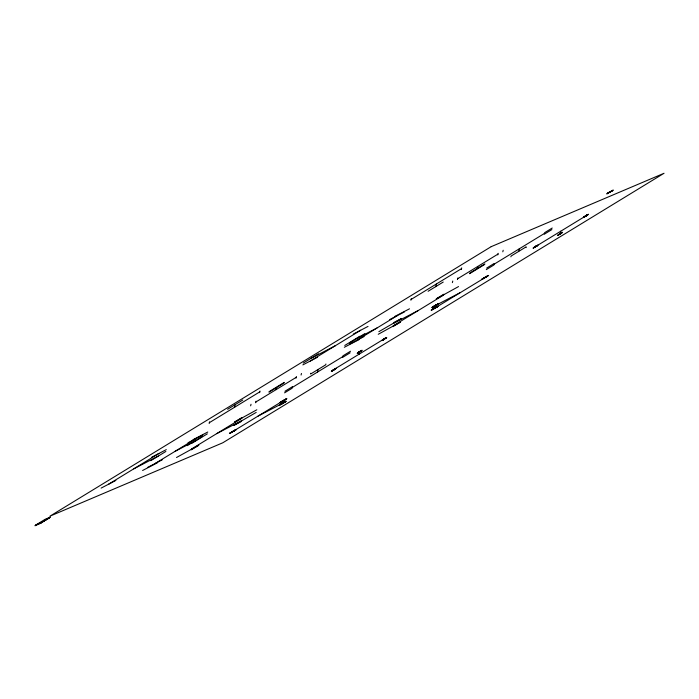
<?xml version="1.0" encoding="UTF-8"?>
<svg xmlns="http://www.w3.org/2000/svg" width="699" height="699" viewBox="0 0 699 699"><rect width="100%" height="100%" fill="white"/><g stroke="black" fill="none" stroke-linecap="round" stroke-linejoin="round"><path stroke-width="1.05" d="M209.167 423.445L209.543 421.881M234.576 407.264L235.205 404.642M250.644 405.839L251.028 404.267M255.685 402.755L256.07 401.191M259.6 392.646L259.976 391.073M276.053 389.649L276.559 387.561M296.035 378.115L296.42 376.543M301.077 375.031L301.461 373.467M310.793 373.257L310.601 374.044L325.734 364.799L325.926 364.022M317.538 372.043L318.167 369.422M359.015 354.428L359.653 351.815L362.169 350.26L361.112 350.793M410.898 300.238L411.274 298.665M435.669 286.669L436.307 284.047M452.375 282.623L452.76 281.05M457.417 279.548L457.801 277.975M461.331 269.43L461.707 267.866M477.277 268.53L477.784 266.441M497.767 254.899L498.151 253.335M502.808 251.823L503.193 250.251M510.873 256.848L511.065 256.061L526.198 246.826L526.006 247.612M518.632 251.448L519.27 248.827M560.747 231.212L560.109 233.833L559.008 234.707M331.78 371.064L333.624 369.893M357.635 353.047L358.604 352.357M534.019 247.542L534.831 246.983M537.024 245.725L536.229 246.258M560.799 233.58L562.608 232.278L561.507 233.029M587.457 214.916L585.596 216.07M586.662 215.449L587.981 214.584M332.864 370.365L333.58 370.007M333.292 370.138L334.375 369.692M334.314 369.64L335.258 368.81M385.691 338.167L384.406 338.963M534.595 247.158L536.963 245.698M535.067 246.887L536.57 246.074M558.248 234.908L559.017 234.593M559.069 234.375L557.619 235.388L559.89 234.008M560.825 233.186L560.275 233.597L561.612 232.898M335.66 368.757L334.9 369.063M361.514 350.741L360.352 351.265M386.093 337.958L385.332 338.264M537.391 245.541L536.631 245.856M232.889 431.624L235.047 430.243L234.025 430.733M234.034 430.933L232.225 431.833L232.645 431.632M334.838 369.29L336.315 368.277L334.358 369.36M358.954 352.174L359.478 351.877M359.111 352.313L359.88 351.632M383.533 339.391L381.741 340.588L384.223 339.085M385.621 338.307L386.748 337.477L384.791 338.561M534.141 247.341L533.04 248.18L534.429 247.385M536.919 245.891L538.047 245.061L535.958 246.231M560.808 233.475L561.97 232.627M584.923 216.358L583.473 217.372L584.862 216.576M585.264 216.174L587.422 214.794M359.819 351.746L361.042 351.09M361.383 350.907L359.994 351.728M333.283 370.024L331.309 371.387L332.698 370.592M333.108 370.086L335.188 369.107M335.537 368.932L334.262 369.727M382.493 339.932L383.882 339.111L382.72 339.95L383.131 339.793M384.747 338.84L385.97 338.124M533.791 247.525L534.84 246.869M534.49 247.158L535.355 246.677M536.22 246.363L537.269 245.716M584.224 216.716L585.622 215.939L585.098 216.131M586.138 215.746L585.386 215.947M558.379 234.733L560.388 233.449M559.943 233.894L559.383 234.34M560.283 233.772L561.157 233.291M358.788 352.13L359.303 351.894L357.154 353.371L358.989 352.34M332.934 370.147L334.288 369.317M385.097 338.709L384.013 339.207M586.312 215.729L588.479 214.261L586.391 215.423M560.974 233.518L559.445 234.462M233.204 431.309L234.261 430.706M282.815 400.885L281.251 401.829L283.078 400.833M434.315 306.118L433.887 306.407L435.005 305.804M436.281 305.096L437.408 304.414L435.573 305.48M283.008 403.131L284.843 402.056L283.025 403.061M433.677 308.74L433.258 309.019L434.376 308.416M435.652 307.717C439.094 305.638 431.344 310.033 435.215 307.971M486.085 276.909L487.212 276.227L485.368 277.293M359.076 351.947L360.361 351.169M359.19 351.92L360.134 351.3M359.601 352.025L360.221 351.676M383.655 339.164L384.939 338.377M534.953 246.756L536.238 245.969M534.648 247.367L536.107 246.485M560.685 233.693L560.327 233.877M333.528 369.771L384.799 338.508M333.336 370.33L333.956 369.867M384.502 339.085L383.969 339.408M535.259 246.564L535.801 246.231M535.268 247L535.74 246.668M585.692 215.755L586.234 215.423M585.5 216.314L586.234 215.869M36.837 524.573L34.95 525.727L39.651 523.734L49.393 517.88L40.079 523.376M40.961 522.826L50.415 517.05L45.234 519.243L35.78 525.019L41.538 522.581M227.638 409.264L242.771 400.029M303.287 363.061L318.421 353.816M108.494 484.276L158.926 453.468M209.359 422.668L259.792 391.859M310.225 361.06L360.658 330.251M411.091 299.452L461.523 268.643M150.722 460.702L165.855 451.467M428.103 291.282L443.236 282.047M269.124 391.658L284.248 382.414M344.773 345.446L359.898 336.21M268.993 392.183L284.126 382.938M349.683 342.894L364.817 333.65M155.012 463.577L195.362 438.937M255.878 401.977L296.227 377.329M356.743 340.369L397.093 315.721M457.609 278.761L497.959 254.113M187.288 445.647L202.422 436.412M469.711 273.152L484.844 263.907M192.208 443.096L207.332 433.852M469.588 273.676L484.713 264.432M176.515 457.504L198.831 445.211L191.264 449.833M242.072 417.46L234.506 422.082L256.821 409.789M284.939 391.274L292.505 386.661L292.13 388.225L284.563 392.847M350.505 351.23L342.938 355.852L342.562 357.425L350.129 352.803M378.246 334.288L400.562 322.003L392.995 326.616M443.804 294.244L436.237 298.866L458.553 286.573M486.67 268.067L494.237 263.444L493.861 265.017L486.294 269.631M552.236 228.023L544.67 232.636L544.294 234.209L551.861 229.587M191.456 449.046L241.889 418.247M292.322 387.447L342.755 356.639M393.188 325.839L443.62 295.03M494.053 264.231L544.486 233.422M283.366 400.632L232.933 431.44L234.095 430.663M434.664 308.224L488.618 275.432L485.919 277.04M535.53 246.616L585.963 215.816M436.989 304.755L438.116 304.013L437.041 304.519M585.753 216.122L585.08 216.568M281.68 401.488L280.552 402.231L281.645 401.672M234.619 430.584L236.454 429.448L234.392 430.505M284.423 402.397L285.55 401.654L284.196 402.318M435.023 305.734L433.188 306.8L434.201 306.311M586.129 215.58L586.671 215.17M359.443 352.121L358.98 352.436M484.826 277.547C479.095 280.867 491.886 273.711 485.971 276.839M434.394 308.355L432.55 309.421L433.572 308.923M434.935 308.102L436.141 307.455L435.669 307.612M283.637 400.51L284.773 399.837L284.371 400.02M284.414 400.125L285.48 399.444L282.78 401.025M232.383 431.694L230.819 432.637L232.348 431.825M233.982 430.925L234.41 430.671L233.221 431.248M234.331 430.759L235.781 429.92L233.807 430.855M281.688 403.76L280.622 404.45L282.44 403.445M282.457 403.375L281.321 404.048L281.723 403.865M560.126 233.781L560.476 233.58M383.349 339.775L383.865 339.426M333.126 370.461L332.698 370.706M434.472 305.987L432.48 307.202L433.572 306.643M436.124 305.227L437.041 304.755M484.276 277.8L481.576 279.417L484.224 278.001M433.843 308.6L431.143 310.216L434.638 308.338M435.486 307.848L437.478 306.634L436.482 307.149M281.618 401.488L283.41 400.448M284.187 400.256L286.179 399.042L285.113 399.548M232.112 431.816L230.12 433.031L231.186 432.532M233.754 431.065L234.681 430.593M281.907 403.629L279.915 404.843L280.989 404.345M283.558 402.877L286.258 401.261L283.602 402.668M284.476 402.406L279.207 405.245L282.78 403.07M585.561 216.192L584.137 217.092M560.677 233.317L561.944 232.557M560.537 233.44L561.28 232.916M559.707 234.209L559.235 234.532M360.072 351.422L360.815 350.898M358.762 352.567L359.242 352.191M385.166 338.246L384.66 338.639L385.691 338.01M334.227 369.439L334.734 369.055M584.862 216.69L585.43 216.262M534.429 247.49L534.997 247.07M358.543 352.689L359.12 352.261M383.699 339.478L382.405 340.299M435.259 305.76L436.394 305.105M435.25 305.795L438.823 303.611L436.167 305.026M485.141 277.232L482.284 279.015L484.809 277.617M483.996 277.922L485.132 277.276M434.708 308.041L431.851 309.823L432.917 309.316M434.621 308.408L438.186 306.232L436.124 307.289M283.916 400.387L279.845 402.633L283.34 400.745M283.322 400.824L286.887 398.64L284.825 399.697M483.935 278.193L485.089 277.459M436.464 304.834L435.311 305.568L459.881 292.82M435.294 305.646L433.476 306.782M434.691 308.11L436.124 307.254M283.392 400.527L284.825 399.662M280.911 404.424L284.187 402.283M234.392 430.47L229.412 433.432L232.059 432.017M232.924 431.475L231.107 432.611M533.704 247.892L534.866 247.14M331.973 371.108L333.135 370.356M437.12 304.441L431.781 307.604L434.428 306.188M435.538 307.639L436.491 307.053M432.838 309.395L433.791 308.809M284.24 400.055L285.192 399.461M281.54 401.803L282.492 401.217M485.386 277.223L486.504 276.621L486.102 276.804M436.394 304.904L435.591 305.411M353.283 334.087L368.032 326.416M310.854 358.438L335.441 345.656M394.76 316.481L409.509 308.809M389.719 319.557L404.468 311.885M302.85 364.895L317.599 357.224M357.25 338.272L376.918 328.041M349.369 344.205L364.118 336.534M344.327 347.281L359.076 339.609M394.009 322.431L401.383 318.595L378.875 331.676M393.817 323.218L418.404 310.435M151.552 457.303L166.301 449.632M133.71 468.872L158.289 456.089M193.029 439.688L207.778 432.026M187.987 442.773L202.736 435.101M101.119 488.103L115.868 480.44M175.187 451.257L194.855 441.034M147.638 467.413L162.386 459.741M142.596 470.497L157.345 462.825M256.192 412.41L233.684 425.481L241.059 421.646M216.673 433.651L241.251 420.859M258.149 416.036L282.728 403.253M587.064 215.047L587.973 214.567M358.552 352.576L357.635 353.056M491.214 246.651L49.926 516.177L222.763 442.799L664.05 173.273L491.214 246.651M609.362 192.12L607.588 193.204L612.455 190.81L609.362 192.12M612.289 190.53L606.732 193.92L613.311 190.093L612.289 190.53"/></g></svg>
